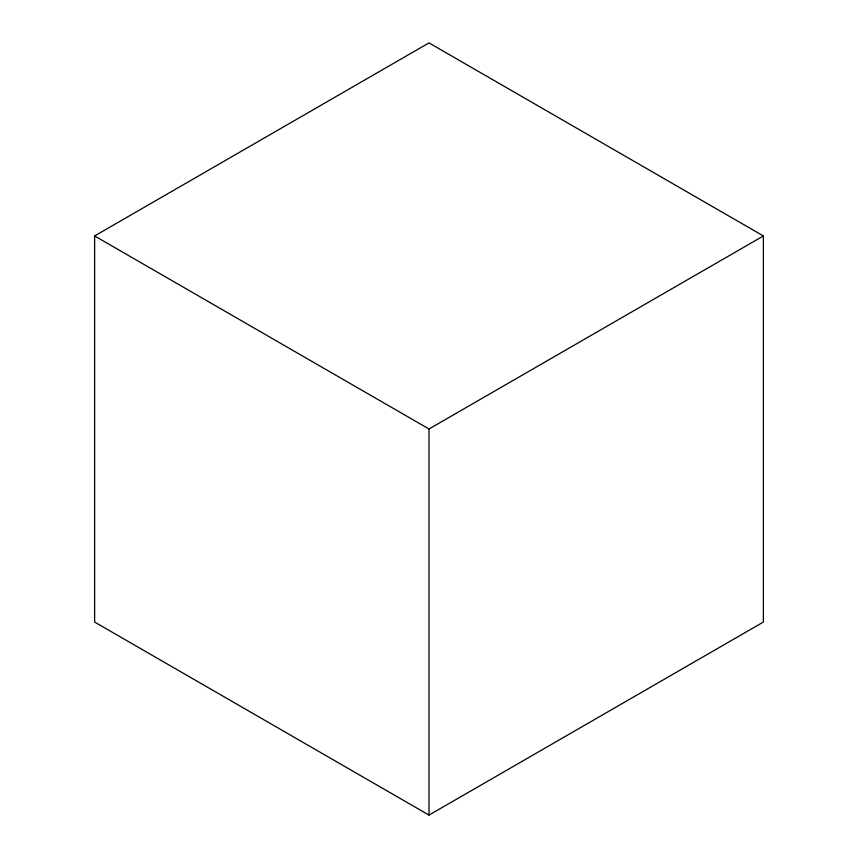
<?xml version="1.0" encoding="UTF-8"?>
<svg xmlns="http://www.w3.org/2000/svg" width="858" height="858" viewBox="0 0 858 858"><rect width="100%" height="100%" fill="white"/><g stroke="black" fill="none" stroke-linecap="round" stroke-linejoin="round"><path stroke-width="1.29" d="M94.627 235.95L429 42.9L763.373 235.95L763.373 622.05L429 815.1L94.627 622.05L94.627 235.95L429 429L763.373 235.95M429 429L429 815.1"/></g></svg>
